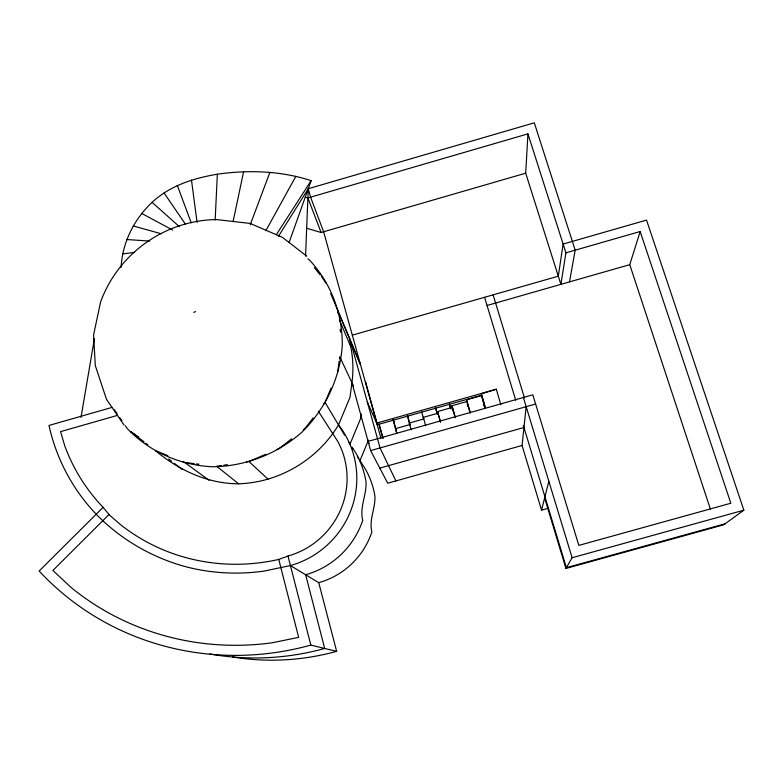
<?xml version="1.0" encoding="UTF-8"?>
<svg xmlns="http://www.w3.org/2000/svg" width="783" height="783" viewBox="0 0 783 783"><rect width="100%" height="100%" fill="white"/><g stroke="black" fill="none" stroke-linecap="round" stroke-linejoin="round"><path stroke-width="1.17" d="M376.731 423.084L496.314 389.22L481.33 393.829L485.206 408.06M305.556 256.09L308.257 188.723L534.29 122.823L575.182 250.178L569.486 281.909M215.159 220.023L217.351 174.208C248.583 169.745 280.98 170.841 311.135 180.648L289.074 242.583M527.938 133.864L565.923 252.831L560.892 284.366L525.696 173.19L527.938 133.864L307.885 197.952L305.243 197.179M548.609 508.167L541.552 510.134L522.065 445.468L526.166 406.68M121.101 267.453C122.305 242.701 134.079 219.191 152.088 202.347C169.921 185.61 193.734 178.172 217.351 174.208M361.188 414.011L360.601 418.553L349.972 444.215L348.768 442.18M338.628 312.926L349.962 339.313L350.706 346.575A113.163 108.729 -37 0 1 351.939 382.701L349.991 397.343L338.501 424.944A89.213 86.913 -48.5 0 1 290.424 565.561L263.969 571.101A201.583 193.753 -37.1 0 1 184.582 566.412C151.158 557.105 120.416 539.115 96.211 514.225A201.583 193.753 -37.1 0 1 48.986 425.443L111.891 407.444M337.59 372.532L339.117 361.227M339.421 358.976L339.734 356.715L353.427 385.882M80.992 417.466L94.4 338.726M233.08 221.667L243.621 171.585M541.552 510.134L548.844 481.242M710.465 509.322L629.757 264.664L640.171 231.523L565.923 252.831M250.208 224.78L269.939 172.26M368.421 440.163L359.886 460.874C367.736 471.17 372.806 483.238 374.91 496.001C375.586 508.324 368.783 519.726 371.886 532A77.096 75.579 -52.6 0 1 318.75 582.669L336.641 651.348A242.72 235.507 -38.6 0 1 232.561 656.966M323.731 404.155L325.082 402.393L331.101 388.016M265.868 230.701L295.886 176.253M544.625 497.949L565.952 568.448L572.099 557.741L743.85 510.183L646.533 220.101L563.124 244.061L558.308 276.184L352.33 335.153M278.396 236.388L308.257 188.723L310.587 197.159L323.633 231.788L380.959 438.323M276.33 234.704L311.135 180.648M338.501 424.944C317.477 459.797 279.345 482.465 238.609 483.816C207.573 483.708 178.945 470.231 155.425 450.626L167.826 455.657M313.19 417.868L305.116 428.37L303.187 429.867M117.548 415.352L60.575 431.639L64.813 446.036A192.041 184.573 -37.1 0 0 103.102 507.364L39.15 571.022A280.285 269.528 -37.2 0 0 310.831 645.114L336.641 651.348M109.043 514.5L52.892 570.455L71.41 587.759A270.732 260.318 -37.2 0 0 272.386 642.765L298.636 637.342L278.777 559.434A193.039 185.532 -37.1 0 1 120.181 524.356L109.63 515.204L103.102 507.364M291.628 438.842L279.1 448.571L276.859 449.53M743.85 510.183L723.678 524.816L565.952 568.448M246.498 461.853L248.886 461.5L265.672 454.316M193.714 312.358L195.672 311.595M278.777 559.434L287.978 556.028A79.465 77.409 -48.5 0 0 337.796 441.465L318.319 411.183M306.593 228.235L321.118 232.512L525.696 173.19M487.046 305.487L629.757 264.664M367.374 402.178L377.455 424.689L481.398 395.258M470.123 413.121L466.541 399.829L481.418 395.611L485.215 408.403M455.226 417.779L451.948 405.741L466.717 401.562M440.467 422.066L437.54 411.584L452.212 407.434M423.662 418.641L423.319 417.359L437.893 413.238L438.167 414.54M411.212 429.877L409.274 423.055L423.75 418.954M396.727 433.361L395.415 428.673L409.783 424.611M351.939 382.701L370.623 450.597L535.611 404.018M379.814 468.097L523.974 427.498M522.065 445.468L387.742 483.219L370.623 450.597M725.117 523.778L566.383 567.685L523.318 425.365M221.432 465.552L216.656 466.257L238.609 483.816M223.821 465.2L227.403 464.671M122.696 253.878L134.656 252.39M126.826 239.539L149.759 241.076M182.488 461.598L184.749 462.518L194.204 463.624M196.562 463.898L198.931 464.172M133.227 225.944L161.024 233.706M141.723 213.446L172.622 230.055M290.424 565.561L318.75 582.669M138.346 436.924L130.722 431.531L144.023 441.818M184.749 462.518L209.139 480.322M306.779 256.178L282.36 237.308L250.11 223.429L216.392 219.553C164.704 220.375 118.341 253.438 100.586 301.964L93.569 334.977L95.311 365.651L106.517 399.369L124.066 425.081M307.885 258.85L309.608 260.171C331.111 283.319 342.562 313.856 342.288 345.381C340.057 378.228 325.483 408.824 302.16 431.952C277.251 453.934 245.373 466.472 212.105 466.756C180.07 465.141 149.661 451.889 127.365 428.712L125.309 425.707M168.658 458.975L171.516 461.187M174.384 463.399L182.018 469.301M145.922 443.286L147.821 444.754M152.088 202.347L179.297 226.6M248.886 461.5L268.344 479.47M314.277 267.561L320.169 274.872M321.647 276.693L326.403 283.612M164.058 192.931L185.454 224.202M114.347 409.656L117.088 413.669M119.828 417.682L121.884 420.686M351.959 447.22C359.583 457.331 363.801 469.448 366.033 481.799C366.738 495.003 359.417 507.208 362.735 520.372A82.704 80.855 -50.4 0 1 305.634 574.751L324.7 648.471A260.152 251.372 -37.9 0 1 209.971 654.001M325.082 402.393L344.54 435.084M351.831 447.338L353.074 449.422M357.41 456.704L358.653 458.789M369.185 443.521L368.088 441.387L532.802 394.838L578.833 545.389L730.833 503.244L640.171 231.523M395.885 480.928L380.049 447.935L349.962 339.313M330.632 293.459L360.474 364.526L349.913 339.91M339.401 319.914L350.706 346.575M395.415 428.673L395.885 429.887M307.885 197.952L321.118 232.512M177.32 185.444L191.238 222.842M409.274 423.055L409.685 424.298M493.104 294.848L524.424 397.784M523.377 397.5L572.099 557.741M484.569 297.295L515.723 400.24M496.314 389.22L500.866 404.782M481.33 393.829L485.499 407.855M483.551 403.969L484.237 406.289M466.541 399.829L470.309 412.612M467.197 404.087L467.872 406.397M451.948 405.741L455.315 417.31M452.417 408.775L453.083 411.065M449.481 404.008L450.842 408.706M449.344 404.126L450.714 408.804M437.54 411.584L440.526 421.939M435.426 407.238L437.433 414.197M435.7 408.52L437.364 414.285M423.319 417.359L425.698 425.786M421.626 411.946L423.632 418.944M407.522 415.939L409.578 422.996M407.424 415.626L410.008 424.915M393.311 419.619L393.966 421.959M393.174 419.551L395.806 428.937M393.125 419.942L396.697 432.686M379.197 424.425L383.122 438.519M378.874 423.975L382.74 437.883M365.485 381.605L377.455 424.689M287.978 556.028L310.831 645.114M191.473 180.09L197.081 222.441M337.679 309.862L338.011 313.22M340.214 329.242A122.647 117.156 -36.4 0 1 340.468 332.168"/></g></svg>
